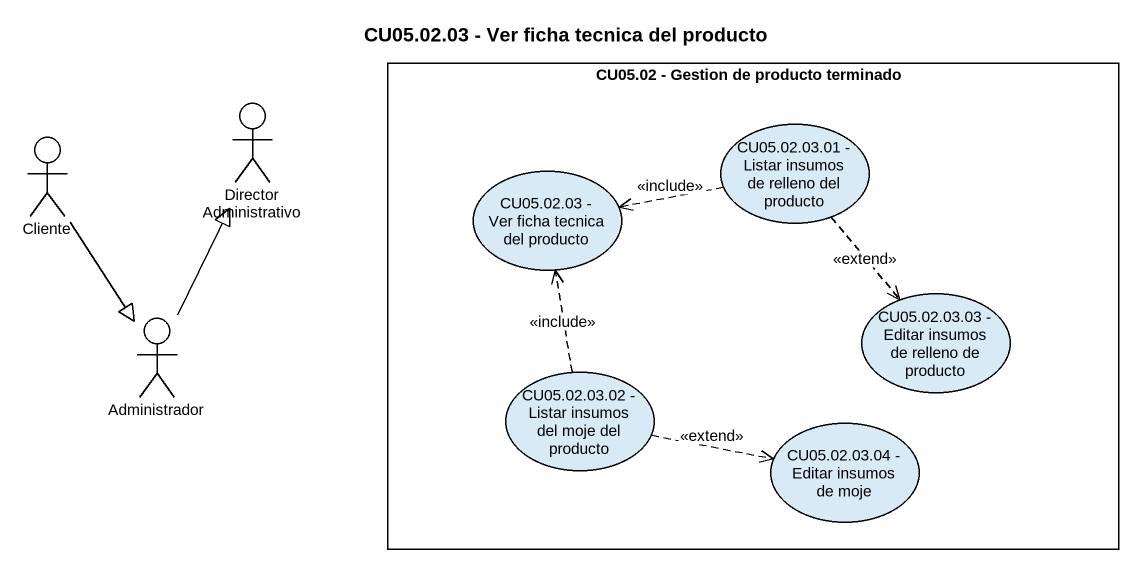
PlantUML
@startuml
title CU05.02.03 - Ver ficha tecnica del producto
rectangle "CU05.02 - Gestion de producto terminado" as CU05_02_Gestion_de_producto {
  usecase "CU05.02.03.01 - Listar insumos de relleno del producto" as CU05_02_03_01_Listar
  usecase "CU05.02.03 - Ver ficha tecnica del producto" as CU05_02_03_Ver_ficha
  usecase "CU05.02.03.03 - Editar insumos de relleno de producto" as CU05_02_03_03_Editar
  usecase "CU05.02.03.02 - Listar insumos del moje del producto" as CU05_02_03_02_Listar
  usecase "CU05.02.03.04 - Editar insumos de moje" as CU05_02_03_04_Editar
}
actor Cliente
actor "Director Administrativo" as Director_Administrativo
actor Administrador
Cliente --|> Administrador
CU05_02_03_01_Listar .left.> CU05_02_03_Ver_ficha : <<include>>
CU05_02_03_01_Listar ..> CU05_02_03_03_Editar : <<extend>>
Administrador -up-|> Director_Administrativo
CU05_02_03_02_Listar .up.> CU05_02_03_Ver_ficha : <<include>>
CU05_02_03_02_Listar .right.> CU05_02_03_04_Editar : <<extend>>
@enduml
